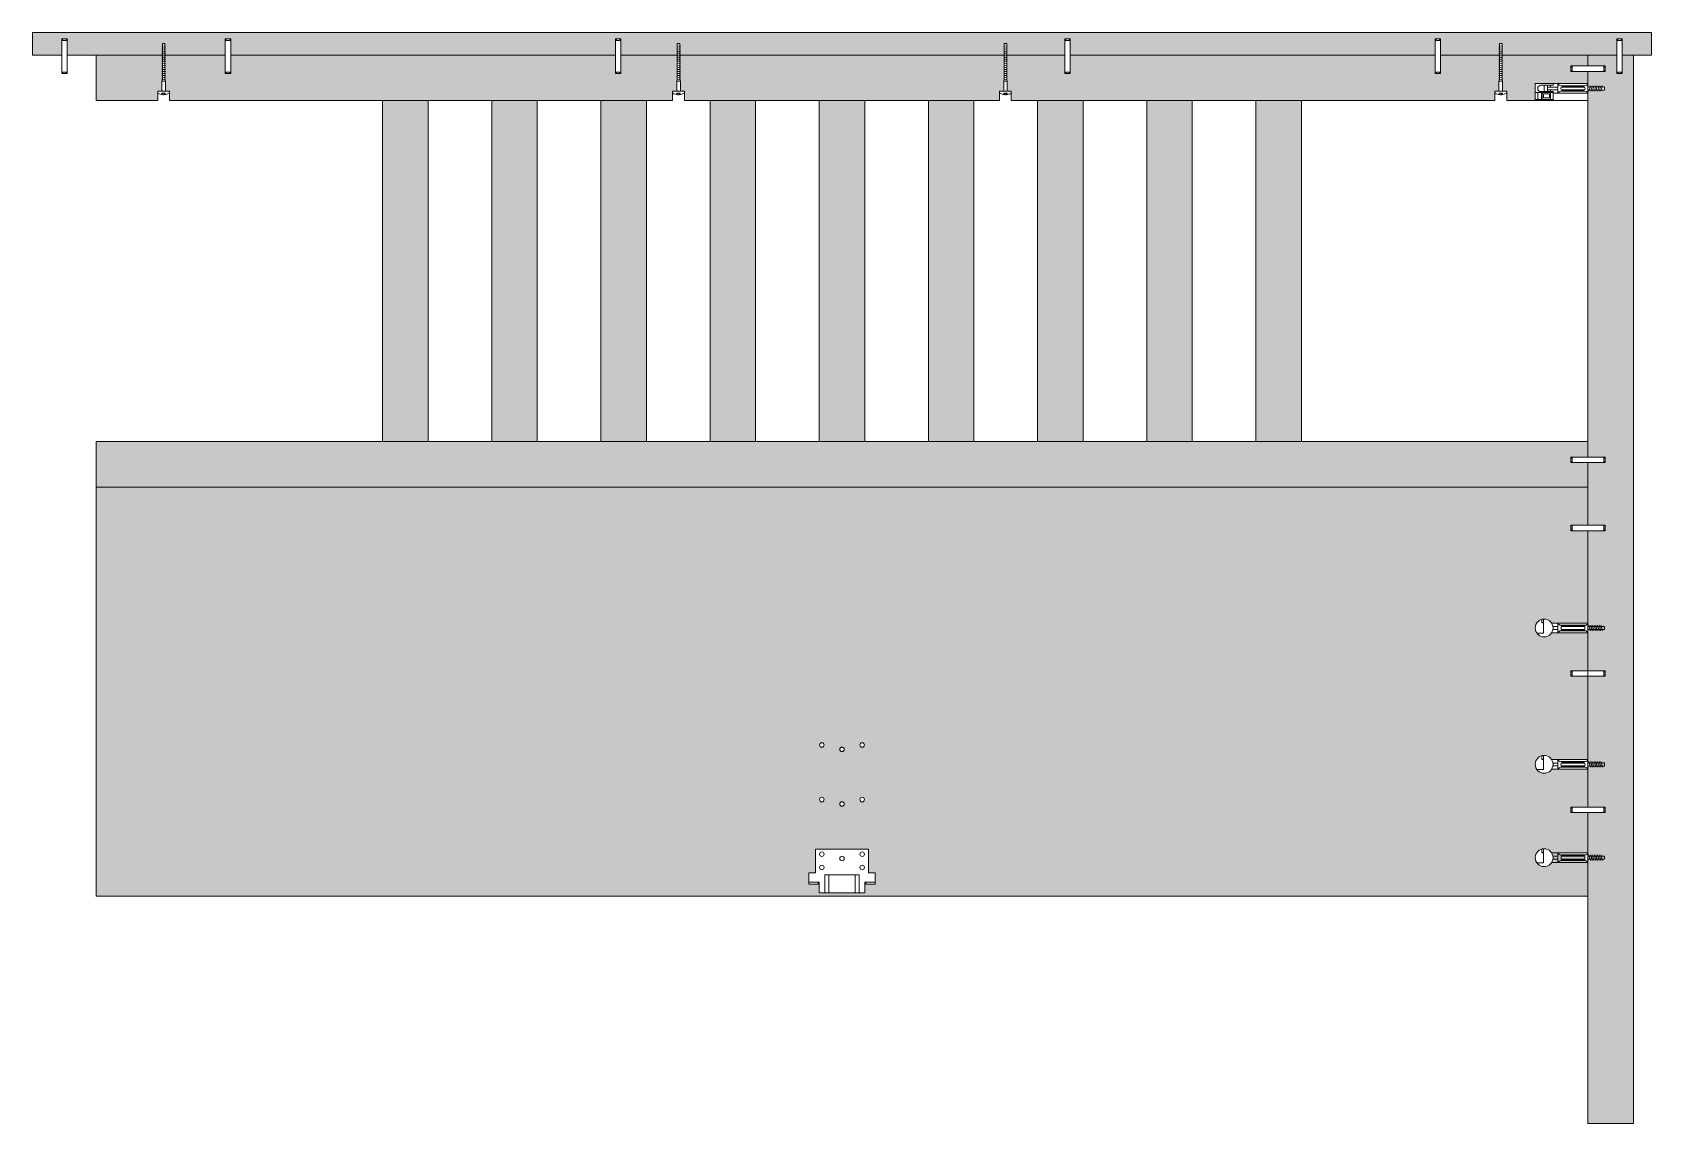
# Model space of a CAD drawing. Header units: metres. Extents: x -27.1 to 47.9, y -10.7 to 6.6.
# Drawn here: x -27.078 to -25.298, y -3.956 to -2.756 of the extents above; entities that cross this region are included whole.
import ezdxf

# ---------------------------------------------------------------- set-up
doc = ezdxf.new("R2010")
doc.units = ezdxf.units.M
doc.header["$MEASUREMENT"] = 0
doc.linetypes.add('DASHED', pattern=[0.00075, 0.0005, -0.00025])
doc.layers.add('A-DETL-MCUT1_Num_Penna__7', color=7, linetype='Continuous', lineweight=18)
doc.layers.add('A-SECT-MCUT_Num_Penna__7', color=7, linetype='Continuous', lineweight=18)
doc.layers.add('A-SECT-MCUT_Num_Penna__1', color=7, linetype='Continuous', lineweight=18, true_color=0xd1d2d4)

msp = doc.modelspace()

# ---------------------------------------------------------------- hatches: boundary and pattern name
at = {"layer": 'A-SECT-MCUT_Num_Penna__1', "linetype": 'Continuous', "lineweight": 18, "true_color": 0xd1d2d4}
for points in [[(-27.0776, -2.7559), (-27.0776, -2.7809), (-27.0453, -2.7809), (-27.0453, -2.7647), (-27.0453, -2.7632), (-27.0393, -2.7632), (-27.0393, -2.7647), (-27.0393, -2.7647), (-27.0393, -2.7809), (-26.9347, -2.7809), (-26.9347, -2.7682), (-26.932, -2.7682), (-26.932, -2.7809), (-26.8656, -2.7809), (-26.8656, -2.7647), (-26.8656, -2.7632), (-26.8596, -2.7632), (-26.8596, -2.7647), (-26.8596, -2.7647), (-26.8596, -2.7809), (-26.4366, -2.7809), (-26.4366, -2.7647), (-26.4366, -2.7632), (-26.4306, -2.7632), (-26.4306, -2.7647), (-26.4306, -2.7647), (-26.4306, -2.7809), (-26.3687, -2.7809), (-26.3687, -2.7682), (-26.366, -2.7682), (-26.366, -2.7809), (-26.0093, -2.7809), (-26.0093, -2.7682), (-26.0066, -2.7682), (-26.0066, -2.7809), (-25.9427, -2.7809), (-25.9427, -2.7647), (-25.9427, -2.7632), (-25.9367, -2.7632), (-25.9367, -2.7647), (-25.9367, -2.7647), (-25.9367, -2.7809), (-25.5356, -2.7809), (-25.5356, -2.7647), (-25.5356, -2.7632), (-25.5296, -2.7632), (-25.5296, -2.7647), (-25.5296, -2.7647), (-25.5296, -2.7809), (-25.4647, -2.7809), (-25.4647, -2.7682), (-25.462, -2.7682), (-25.462, -2.7809), (-25.3359, -2.7809), (-25.3359, -2.7647), (-25.3359, -2.7632), (-25.3299, -2.7632), (-25.3299, -2.7809), (-25.2976, -2.7809), (-25.2976, -2.7559)], [(-26.9347, -2.8077), (-26.9347, -2.7809), (-27.0076, -2.7809), (-27.0076, -2.8309), (-26.9398, -2.8309), (-26.9398, -2.8206), (-26.9354, -2.8206), (-26.9354, -2.8096)], [(-26.8656, -2.7809), (-26.932, -2.7809), (-26.932, -2.8077), (-26.9314, -2.8096), (-26.9314, -2.8206), (-26.9268, -2.8206), (-26.9268, -2.8309), (-26.3738, -2.8309), (-26.3738, -2.8206), (-26.3693, -2.8206), (-26.3693, -2.8096), (-26.3687, -2.8077), (-26.3687, -2.7809), (-26.4306, -2.7809), (-26.4306, -2.7997), (-26.4306, -2.8012), (-26.4366, -2.8012), (-26.4366, -2.7997), (-26.4366, -2.7997), (-26.4366, -2.7809), (-26.8596, -2.7809), (-26.8596, -2.7997), (-26.8596, -2.8012), (-26.8656, -2.8012), (-26.8656, -2.7997), (-26.8656, -2.7997)], [(-26.0093, -2.7809), (-26.366, -2.7809), (-26.366, -2.8077), (-26.3653, -2.8096), (-26.3653, -2.8206), (-26.3608, -2.8206), (-26.3608, -2.8309), (-26.0145, -2.8309), (-26.0145, -2.8206), (-26.0099, -2.8206), (-26.0099, -2.8075), (-26.0093, -2.8075)], [(-26.0066, -2.7809), (-26.0066, -2.8077), (-26.0059, -2.8096), (-26.0059, -2.8206), (-26.0015, -2.8206), (-26.0015, -2.8309), (-25.4698, -2.8309), (-25.4698, -2.8206), (-25.4654, -2.8206), (-25.4654, -2.8096), (-25.4647, -2.8077), (-25.4647, -2.7809), (-25.5296, -2.7809), (-25.5296, -2.8012), (-25.5356, -2.8012), (-25.5356, -2.7997), (-25.5356, -2.7997), (-25.5356, -2.7809), (-25.9367, -2.7809), (-25.9367, -2.8012), (-25.9427, -2.8012), (-25.9427, -2.7997), (-25.9427, -2.7997), (-25.9427, -2.7809)], [(-25.462, -2.7809), (-25.462, -2.8077), (-25.4614, -2.8096), (-25.4614, -2.8206), (-25.4568, -2.8206), (-25.4568, -2.8309), (-25.4256, -2.8309), (-25.4256, -2.8123), (-25.3676, -2.8123), (-25.3676, -2.7989), (-25.3866, -2.7989), (-25.3866, -2.7929), (-25.3676, -2.7929), (-25.3676, -2.7809)], [(-25.3661, -2.8194), (-25.3676, -2.8194), (-25.3676, -3.2229), (-25.3486, -3.2229), (-25.3486, -3.2289), (-25.3676, -3.2289), (-25.3676, -3.2979), (-25.3486, -3.2979), (-25.3486, -3.3039), (-25.3676, -3.3039), (-25.3676, -3.4579), (-25.3486, -3.4579), (-25.3486, -3.4639), (-25.3676, -3.4639), (-25.3676, -3.6079), (-25.3486, -3.6079), (-25.3486, -3.6139), (-25.3676, -3.6139), (-25.3676, -3.9559), (-25.3176, -3.9559), (-25.3176, -2.7809), (-25.3299, -2.7809), (-25.3299, -2.8012), (-25.3359, -2.8012), (-25.3359, -2.7997), (-25.3359, -2.7997), (-25.3359, -2.7809), (-25.3676, -2.7809), (-25.3676, -2.7929), (-25.3486, -2.7929), (-25.3486, -2.7989), (-25.3676, -2.7989), (-25.3676, -2.8158), (-25.3651, -2.8158), (-25.3647, -2.8146), (-25.361, -2.8146), (-25.3614, -2.8158), (-25.3595, -2.8158), (-25.3591, -2.8146), (-25.3554, -2.8146), (-25.3558, -2.8158), (-25.3539, -2.8158), (-25.3536, -2.8146), (-25.3496, -2.8146), (-25.3496, -2.8194), (-25.3531, -2.8194), (-25.3534, -2.8206), (-25.3609, -2.8206), (-25.3605, -2.8194), (-25.3624, -2.8194), (-25.3628, -2.8206), (-25.3665, -2.8206)], [(-26.6426, -2.8309), (-26.6926, -2.8309), (-26.6926, -3.2059), (-26.6426, -3.2059)], [(-26.5226, -2.8309), (-26.5726, -2.8309), (-26.5726, -3.2059), (-26.5226, -3.2059)], [(-26.4026, -2.8309), (-26.4526, -2.8309), (-26.4526, -3.2059), (-26.4026, -3.2059)], [(-26.2826, -2.8309), (-26.3326, -2.8309), (-26.3326, -3.2059), (-26.2826, -3.2059)], [(-26.1626, -2.8309), (-26.2126, -2.8309), (-26.2126, -3.2059), (-26.1626, -3.2059)], [(-26.0426, -2.8309), (-26.0926, -2.8309), (-26.0926, -3.2059), (-26.0426, -3.2059)], [(-25.9226, -2.8309), (-25.9726, -2.8309), (-25.9726, -3.2059), (-25.9226, -3.2059)], [(-25.8026, -2.8309), (-25.8526, -2.8309), (-25.8526, -3.2059), (-25.8026, -3.2059)], [(-25.6826, -2.8309), (-25.7326, -2.8309), (-25.7326, -3.2059), (-25.6826, -3.2059)], [(-25.3676, -3.2289), (-25.3866, -3.2289), (-25.3866, -3.2229), (-25.3676, -3.2229), (-25.3676, -3.2059), (-27.0076, -3.2059), (-27.0076, -3.2559), (-25.3676, -3.2559)]]:
    msp.add_hatch(color=254, dxfattribs=at).paths.add_polyline_path(points)
h = msp.add_hatch(color=254, dxfattribs=at)
h.paths.add_polyline_path([(-27.0076, -3.2559), (-27.0076, -3.7059), (-25.3676, -3.7059), (-25.3676, -3.6688, 0.437601), (-25.3719, -3.665, 0.932839), (-25.3721, -3.662), (-25.3961, -3.6613, -1.000001), (-25.3961, -3.6583), (-25.3676, -3.6583), (-25.3676, -3.6139), (-25.3866, -3.6139), (-25.3866, -3.6079), (-25.3676, -3.6079), (-25.3676, -3.5662), (-25.4075, -3.5662, -0.750297), (-25.4256, -3.5609, -0.751446), (-25.4075, -3.5557), (-25.3676, -3.5557), (-25.3676, -3.4639), (-25.3866, -3.4639), (-25.3866, -3.4579), (-25.3676, -3.4579), (-25.3676, -3.4162), (-25.4075, -3.4162, -0.750297), (-25.4256, -3.4109, -0.751446), (-25.4075, -3.4057), (-25.3676, -3.4057), (-25.3676, -3.3039), (-25.3866, -3.3039), (-25.3866, -3.2979), (-25.3676, -3.2979), (-25.3676, -3.2559)])
h.paths.add_polyline_path([(-26.2241, -3.6925), (-26.2241, -3.68), (-26.2168, -3.68), (-26.2168, -3.654), (-26.1585, -3.654), (-26.1585, -3.68), (-26.1512, -3.68), (-26.1512, -3.6925), (-26.1626, -3.6925), (-26.1626, -3.702), (-26.2126, -3.702), (-26.2126, -3.6925)], flags=0)
h.paths.add_polyline_path([(-26.2073, -3.5996, -1), (-26.2123, -3.5996, -1)], flags=0)
h.paths.add_polyline_path([(-26.2073, -3.5396, -1), (-26.2123, -3.5396, -1)], flags=0)
h.paths.add_polyline_path([(-26.1851, -3.6044, -1), (-26.1901, -3.6044, -1)], flags=0)
h.paths.add_polyline_path([(-26.1901, -3.5444, -1), (-26.1851, -3.5444, -1)], flags=0)
h.paths.add_polyline_path([(-26.168, -3.5996, -1), (-26.163, -3.5996, -1)], flags=0)
h.paths.add_polyline_path([(-26.168, -3.5396, -1), (-26.163, -3.5396, -1)], flags=0)
h.paths.add_polyline_path([(-25.406, -3.6635, -1), (-25.4256, -3.6635, -0.751446), (-25.4075, -3.6583, -0.141914)], flags=0)
h.paths.add_polyline_path([(-25.3708, -3.6665), (-25.3974, -3.6665, -0.267949), (-25.3961, -3.6658), (-25.3961, -3.665), (-25.3721, -3.6658, -0.267949)], flags=0)

# ---------------------------------------------------------------- linework, layer by layer
at = {"layer": 'A-DETL-MCUT1_Num_Penna__7', "color": 7, "linetype": 'Continuous', "lineweight": 18}
for p, q in [((-27.0453, -2.7647), (-27.0438, -2.7632)), ((-27.0393, -2.7647), (-27.0453, -2.7647)), ((-27.0453, -2.7997), (-27.0453, -2.7647)), ((-27.0408, -2.7632), (-27.0438, -2.7632)), ((-27.0393, -2.7647), (-27.0408, -2.7632)), ((-27.0393, -2.7997), (-27.0393, -2.7647)), ((-26.9354, -2.7711), (-26.9314, -2.7709)), ((-26.9354, -2.7732), (-26.9314, -2.773)), ((-26.9354, -2.7732), (-26.9314, -2.773)), ((-26.9354, -2.7754), (-26.9314, -2.7752)), ((-26.9347, -2.7732), (-26.9347, -2.7682)), ((-26.932, -2.7682), (-26.9347, -2.7682)), ((-26.9347, -2.784), (-26.9347, -2.7732)), ((-26.932, -2.7731), (-26.932, -2.7682)), ((-26.932, -2.784), (-26.932, -2.7731)), ((-26.8656, -2.7647), (-26.8641, -2.7632)), ((-26.8596, -2.7647), (-26.8656, -2.7647)), ((-26.8656, -2.7997), (-26.8656, -2.7647)), ((-26.8611, -2.7632), (-26.8641, -2.7632)), ((-26.8596, -2.7647), (-26.8611, -2.7632)), ((-26.8596, -2.7997), (-26.8596, -2.7647)), ((-26.4366, -2.7647), (-26.4351, -2.7632)), ((-26.4306, -2.7647), (-26.4366, -2.7647)), ((-26.4366, -2.7997), (-26.4366, -2.7647)), ((-26.4321, -2.7632), (-26.4351, -2.7632)), ((-26.4306, -2.7647), (-26.4321, -2.7632)), ((-26.4306, -2.7997), (-26.4306, -2.7647)), ((-26.3693, -2.7711), (-26.3653, -2.7709)), ((-26.3693, -2.7732), (-26.3653, -2.773)), ((-26.3693, -2.7732), (-26.3653, -2.773)), ((-26.3693, -2.7754), (-26.3653, -2.7752)), ((-26.3687, -2.7732), (-26.3687, -2.7682)), ((-26.366, -2.7682), (-26.3687, -2.7682)), ((-26.3687, -2.784), (-26.3687, -2.7732)), ((-26.366, -2.7731), (-26.366, -2.7682)), ((-26.366, -2.784), (-26.366, -2.7731)), ((-26.0059, -2.7711), (-26.0099, -2.7709)), ((-26.0059, -2.7732), (-26.0099, -2.773)), ((-26.0059, -2.7732), (-26.0099, -2.773)), ((-26.0059, -2.7754), (-26.0099, -2.7752)), ((-26.0093, -2.7731), (-26.0093, -2.7682)), ((-26.0093, -2.7682), (-26.0066, -2.7682)), ((-26.0093, -2.784), (-26.0093, -2.7731)), ((-26.0066, -2.7732), (-26.0066, -2.7682)), ((-26.0066, -2.784), (-26.0066, -2.7732)), ((-25.9427, -2.7647), (-25.9412, -2.7632)), ((-25.9367, -2.7647), (-25.9427, -2.7647)), ((-25.9427, -2.7997), (-25.9427, -2.7647)), ((-25.9382, -2.7632), (-25.9412, -2.7632)), ((-25.9367, -2.7647), (-25.9382, -2.7632)), ((-25.9367, -2.7997), (-25.9367, -2.7647)), ((-25.5356, -2.7647), (-25.5341, -2.7632)), ((-25.5296, -2.7647), (-25.5356, -2.7647)), ((-25.5356, -2.7997), (-25.5356, -2.7647)), ((-25.5311, -2.7632), (-25.5341, -2.7632)), ((-25.5296, -2.7647), (-25.5311, -2.7632)), ((-25.5296, -2.7997), (-25.5296, -2.7647)), ((-25.4654, -2.7711), (-25.4614, -2.7709)), ((-25.4654, -2.7732), (-25.4614, -2.773)), ((-25.4654, -2.7732), (-25.4614, -2.773)), ((-25.4654, -2.7754), (-25.4614, -2.7752)), ((-25.4647, -2.7732), (-25.4647, -2.7682)), ((-25.462, -2.7682), (-25.4647, -2.7682)), ((-25.4647, -2.784), (-25.4647, -2.7732)), ((-25.462, -2.7731), (-25.462, -2.7682)), ((-25.462, -2.784), (-25.462, -2.7731)), ((-25.3359, -2.7647), (-25.3344, -2.7632)), ((-25.3299, -2.7647), (-25.3359, -2.7647)), ((-25.3359, -2.7997), (-25.3359, -2.7647)), ((-25.3314, -2.7632), (-25.3344, -2.7632)), ((-25.3299, -2.7647), (-25.3314, -2.7632)), ((-25.3299, -2.7997), (-25.3299, -2.7647)), ((-26.9354, -2.7775), (-26.9314, -2.7773)), ((-26.9354, -2.7797), (-26.9314, -2.7795)), ((-26.9354, -2.7818), (-26.9314, -2.7816)), ((-26.9354, -2.784), (-26.9314, -2.7838)), ((-26.9354, -2.7862), (-26.9314, -2.786)), ((-26.9354, -2.7883), (-26.9314, -2.7881)), ((-26.9354, -2.7905), (-26.9314, -2.7903)), ((-26.9354, -2.7926), (-26.9314, -2.7924)), ((-26.9354, -2.7948), (-26.9314, -2.7946)), ((-26.9347, -2.8077), (-26.9347, -2.7811)), ((-26.932, -2.8077), (-26.932, -2.7811)), ((-26.3693, -2.7775), (-26.3653, -2.7773)), ((-26.3693, -2.7797), (-26.3653, -2.7795)), ((-26.3693, -2.7818), (-26.3653, -2.7816)), ((-26.3693, -2.784), (-26.3653, -2.7838)), ((-26.3693, -2.7862), (-26.3653, -2.786)), ((-26.3693, -2.7883), (-26.3653, -2.7881)), ((-26.3693, -2.7905), (-26.3653, -2.7903)), ((-26.3693, -2.7926), (-26.3653, -2.7924)), ((-26.3693, -2.7948), (-26.3653, -2.7946)), ((-26.3687, -2.8077), (-26.3687, -2.7811)), ((-26.366, -2.8077), (-26.366, -2.7811)), ((-26.0059, -2.7775), (-26.0099, -2.7773)), ((-26.0059, -2.7797), (-26.0099, -2.7795)), ((-26.0059, -2.7818), (-26.0099, -2.7816)), ((-26.0059, -2.784), (-26.0099, -2.7838)), ((-26.0059, -2.7862), (-26.0099, -2.786)), ((-26.0059, -2.7883), (-26.0099, -2.7881)), ((-26.0059, -2.7905), (-26.0099, -2.7903)), ((-26.0059, -2.7926), (-26.0099, -2.7924)), ((-26.0059, -2.7948), (-26.0099, -2.7946)), ((-26.0093, -2.8077), (-26.0093, -2.7811)), ((-26.0066, -2.8077), (-26.0066, -2.7811)), ((-25.4654, -2.7775), (-25.4614, -2.7773)), ((-25.4654, -2.7797), (-25.4614, -2.7795)), ((-25.4654, -2.7818), (-25.4614, -2.7816)), ((-25.4654, -2.784), (-25.4614, -2.7838)), ((-25.4654, -2.7862), (-25.4614, -2.786)), ((-25.4654, -2.7883), (-25.4614, -2.7881)), ((-25.4654, -2.7905), (-25.4614, -2.7903)), ((-25.4654, -2.7926), (-25.4614, -2.7924)), ((-25.4654, -2.7948), (-25.4614, -2.7946)), ((-25.4647, -2.8077), (-25.4647, -2.7811)), ((-25.462, -2.8077), (-25.462, -2.7811)), ((-25.3851, -2.7929), (-25.3866, -2.7944)), ((-25.3866, -2.7944), (-25.3866, -2.7974)), ((-25.3851, -2.7929), (-25.3851, -2.7989)), ((-25.3501, -2.7929), (-25.3851, -2.7929)), ((-25.3501, -2.7929), (-25.3486, -2.7944)), ((-25.3501, -2.7929), (-25.3501, -2.7989)), ((-25.3486, -2.7974), (-25.3486, -2.7944)), ((-27.0453, -2.7997), (-27.0438, -2.8012)), ((-27.0393, -2.7997), (-27.0453, -2.7997)), ((-27.0438, -2.8012), (-27.0408, -2.8012)), ((-27.0393, -2.7997), (-27.0408, -2.8012)), ((-26.9354, -2.7969), (-26.9314, -2.7967)), ((-26.9354, -2.7969), (-26.9314, -2.7967)), ((-26.9354, -2.7991), (-26.9314, -2.7989)), ((-26.9354, -2.8012), (-26.9314, -2.801)), ((-26.9354, -2.8034), (-26.9314, -2.8032)), ((-26.9354, -2.8055), (-26.9314, -2.8053)), ((-26.9354, -2.8077), (-26.9314, -2.8075)), ((-26.9347, -2.8077), (-26.9354, -2.8096)), ((-26.9354, -2.8206), (-26.9354, -2.8096)), ((-26.9354, -2.8096), (-26.9314, -2.8096)), ((-26.9314, -2.8096), (-26.932, -2.8077)), ((-26.9314, -2.8206), (-26.9314, -2.8096)), ((-26.8656, -2.7997), (-26.8641, -2.8012)), ((-26.8596, -2.7997), (-26.8656, -2.7997)), ((-26.8641, -2.8012), (-26.8611, -2.8012)), ((-26.8596, -2.7997), (-26.8611, -2.8012)), ((-26.4366, -2.7997), (-26.4351, -2.8012)), ((-26.4306, -2.7997), (-26.4366, -2.7997)), ((-26.4351, -2.8012), (-26.4321, -2.8012)), ((-26.4306, -2.7997), (-26.4321, -2.8012)), ((-26.3693, -2.7969), (-26.3653, -2.7967)), ((-26.3693, -2.7969), (-26.3653, -2.7967)), ((-26.3693, -2.7991), (-26.3653, -2.7989)), ((-26.3693, -2.8012), (-26.3653, -2.801)), ((-26.3693, -2.8034), (-26.3653, -2.8032)), ((-26.3693, -2.8055), (-26.3653, -2.8053)), ((-26.3693, -2.8077), (-26.3653, -2.8075)), ((-26.3687, -2.8077), (-26.3693, -2.8096)), ((-26.3693, -2.8206), (-26.3693, -2.8096)), ((-26.3693, -2.8096), (-26.3653, -2.8096)), ((-26.3653, -2.8096), (-26.366, -2.8077)), ((-26.3653, -2.8206), (-26.3653, -2.8096)), ((-26.0059, -2.7969), (-26.0099, -2.7967)), ((-26.0059, -2.7969), (-26.0099, -2.7967)), ((-26.0059, -2.7991), (-26.0099, -2.7989)), ((-26.0059, -2.8012), (-26.0099, -2.801)), ((-26.0059, -2.8034), (-26.0099, -2.8032)), ((-26.0059, -2.8055), (-26.0099, -2.8053)), ((-26.0059, -2.8077), (-26.0099, -2.8075)), ((-26.0099, -2.8096), (-26.0093, -2.8077)), ((-26.0099, -2.8206), (-26.0099, -2.8096)), ((-26.0059, -2.8096), (-26.0099, -2.8096)), ((-26.0066, -2.8077), (-26.0059, -2.8096)), ((-26.0059, -2.8206), (-26.0059, -2.8096)), ((-25.9427, -2.7997), (-25.9412, -2.8012)), ((-25.9367, -2.7997), (-25.9427, -2.7997)), ((-25.9412, -2.8012), (-25.9382, -2.8012)), ((-25.9367, -2.7997), (-25.9382, -2.8012)), ((-25.5356, -2.7997), (-25.5341, -2.8012)), ((-25.5296, -2.7997), (-25.5356, -2.7997)), ((-25.5341, -2.8012), (-25.5311, -2.8012)), ((-25.5296, -2.7997), (-25.5311, -2.8012)), ((-25.4654, -2.7969), (-25.4614, -2.7967)), ((-25.4654, -2.7969), (-25.4614, -2.7967)), ((-25.4654, -2.7991), (-25.4614, -2.7989)), ((-25.4654, -2.8012), (-25.4614, -2.801)), ((-25.4654, -2.8034), (-25.4614, -2.8032)), ((-25.4654, -2.8055), (-25.4614, -2.8053)), ((-25.4654, -2.8077), (-25.4614, -2.8075)), ((-25.4647, -2.8077), (-25.4654, -2.8096)), ((-25.4654, -2.8206), (-25.4654, -2.8096)), ((-25.4654, -2.8096), (-25.4614, -2.8096)), ((-25.4614, -2.8096), (-25.462, -2.8077)), ((-25.4614, -2.8206), (-25.4614, -2.8096)), ((-25.406, -2.8123), (-25.4256, -2.8123)), ((-25.4256, -2.8222), (-25.4256, -2.8123)), ((-25.406, -2.8141), (-25.406, -2.8123)), ((-25.4006, -2.8229), (-25.4006, -2.8124)), ((-25.3851, -2.7989), (-25.3866, -2.7974)), ((-25.3501, -2.7989), (-25.3851, -2.7989)), ((-25.3676, -2.8229), (-25.3676, -2.8124)), ((-25.3501, -2.7989), (-25.3486, -2.7974)), ((-25.3359, -2.7997), (-25.3344, -2.8012)), ((-25.3299, -2.7997), (-25.3359, -2.7997)), ((-25.3344, -2.8012), (-25.3314, -2.8012)), ((-25.3299, -2.7997), (-25.3314, -2.8012)), ((-26.9398, -2.8206), (-26.9398, -2.8226)), ((-26.9268, -2.8206), (-26.9398, -2.8206)), ((-26.9328, -2.8245), (-26.934, -2.8245)), ((-26.9268, -2.8206), (-26.9268, -2.8226)), ((-26.3738, -2.8206), (-26.3738, -2.8226)), ((-26.3608, -2.8206), (-26.3738, -2.8206)), ((-26.3667, -2.8245), (-26.3679, -2.8245)), ((-26.3608, -2.8206), (-26.3608, -2.8226)), ((-26.0145, -2.8206), (-26.0145, -2.8226)), ((-26.0145, -2.8206), (-26.0015, -2.8206)), ((-26.0085, -2.8245), (-26.0073, -2.8245)), ((-26.0015, -2.8206), (-26.0015, -2.8226)), ((-25.4698, -2.8206), (-25.4698, -2.8226)), ((-25.4568, -2.8206), (-25.4698, -2.8206)), ((-25.4628, -2.8245), (-25.464, -2.8245)), ((-25.4568, -2.8206), (-25.4568, -2.8226)), ((-25.4185, -2.8222), (-25.4256, -2.8222)), ((-25.4256, -2.8309), (-25.4256, -2.8296)), ((-25.4185, -2.8296), (-25.4256, -2.8296)), ((-25.4227, -2.8296), (-25.4227, -2.8222)), ((-25.406, -2.8141), (-25.4193, -2.8141)), ((-25.406, -2.8211), (-25.4193, -2.8211)), ((-25.4185, -2.8222), (-25.4185, -2.8296)), ((-25.406, -2.8222), (-25.4178, -2.8222)), ((-25.4178, -2.8222), (-25.4178, -2.8296)), ((-25.406, -2.8296), (-25.4178, -2.8296)), ((-25.41, -2.8237), (-25.4165, -2.8237)), ((-25.4165, -2.8281), (-25.4165, -2.8237)), ((-25.41, -2.8281), (-25.4165, -2.8281)), ((-25.4156, -2.8141), (-25.4156, -2.8211)), ((-25.4156, -2.8141), (-25.4119, -2.8141)), ((-25.4156, -2.8211), (-25.4119, -2.8211)), ((-25.4119, -2.8211), (-25.4119, -2.8141)), ((-25.4119, -2.8161), (-25.4006, -2.8161)), ((-25.4119, -2.8191), (-25.4006, -2.8191)), ((-25.41, -2.8281), (-25.41, -2.8237)), ((-25.4089, -2.8161), (-25.4089, -2.8141)), ((-25.4089, -2.8211), (-25.4089, -2.8191)), ((-25.4089, -2.8296), (-25.4089, -2.8222)), ((-25.406, -2.8309), (-25.406, -2.8211)), ((-25.3706, -2.8146), (-25.3976, -2.8146)), ((-25.3976, -2.8146), (-25.3976, -2.8146)), ((-25.3976, -2.8176), (-25.3976, -2.8176)), ((-25.3976, -2.8206), (-25.3706, -2.8206)), ((-25.3961, -2.8154), (-25.3721, -2.8154)), ((-25.3961, -2.8161), (-25.3721, -2.8161)), ((-25.3721, -2.8191), (-25.3961, -2.8191)), ((-25.3961, -2.8199), (-25.3721, -2.8199)), ((-25.3706, -2.8146), (-25.3706, -2.8146)), ((-25.3706, -2.8176), (-25.3706, -2.8176)), ((-25.3647, -2.8146), (-25.3665, -2.8206)), ((-25.3629, -2.8146), (-25.3646, -2.8206)), ((-25.361, -2.8146), (-25.3628, -2.8206)), ((-25.3591, -2.8146), (-25.3609, -2.8206)), ((-25.3573, -2.8146), (-25.359, -2.8206)), ((-25.3554, -2.8146), (-25.3572, -2.8206)), ((-25.3536, -2.8146), (-25.3553, -2.8206)), ((-25.3517, -2.8146), (-25.3534, -2.8206)), ((-25.3496, -2.8194), (-25.3496, -2.8158)), ((-25.406, -2.8309), (-25.4256, -2.8309)), ((-25.3851, -3.2229), (-25.3866, -3.2244)), ((-25.3866, -3.2244), (-25.3866, -3.2274)), ((-25.3851, -3.2289), (-25.3866, -3.2274)), ((-25.3851, -3.2229), (-25.3851, -3.2289)), ((-25.3501, -3.2229), (-25.3851, -3.2229)), ((-25.3501, -3.2289), (-25.3851, -3.2289)), ((-25.3501, -3.2229), (-25.3486, -3.2244)), ((-25.3501, -3.2229), (-25.3501, -3.2289)), ((-25.3501, -3.2289), (-25.3486, -3.2274)), ((-25.3486, -3.2274), (-25.3486, -3.2244)), ((-25.3851, -3.2979), (-25.3866, -3.2994)), ((-25.3866, -3.2994), (-25.3866, -3.3024)), ((-25.3851, -3.3039), (-25.3866, -3.3024)), ((-25.3851, -3.2979), (-25.3851, -3.3039)), ((-25.3501, -3.2979), (-25.3851, -3.2979)), ((-25.3501, -3.3039), (-25.3851, -3.3039)), ((-25.3501, -3.2979), (-25.3486, -3.2994)), ((-25.3501, -3.2979), (-25.3501, -3.3039)), ((-25.3501, -3.3039), (-25.3486, -3.3024)), ((-25.3486, -3.3024), (-25.3486, -3.2994)), ((-25.4239, -3.4165), (-25.4163, -3.4165)), ((-25.4183, -3.4054), (-25.4183, -3.4014)), ((-25.4163, -3.4054), (-25.4183, -3.4054)), ((-25.4163, -3.4165), (-25.4163, -3.4011)), ((-25.4061, -3.4094), (-25.4006, -3.4094)), ((-25.4061, -3.4124), (-25.4006, -3.4124)), ((-25.4006, -3.4057), (-25.4006, -3.4162)), ((-25.3976, -3.4079), (-25.3706, -3.4079)), ((-25.3976, -3.4109), (-25.3976, -3.4109)), ((-25.3706, -3.4139), (-25.3976, -3.4139)), ((-25.3976, -3.4139), (-25.3976, -3.4139)), ((-25.3961, -3.4087), (-25.3721, -3.4087)), ((-25.3721, -3.4094), (-25.3961, -3.4094)), ((-25.3961, -3.4124), (-25.3721, -3.4124)), ((-25.3961, -3.4132), (-25.3721, -3.4132)), ((-25.3706, -3.4109), (-25.3706, -3.4109)), ((-25.3706, -3.4139), (-25.3706, -3.4139)), ((-25.3676, -3.4057), (-25.3676, -3.4162)), ((-25.3647, -3.4139), (-25.3665, -3.4079)), ((-25.3629, -3.4139), (-25.3646, -3.4079)), ((-25.361, -3.4139), (-25.3628, -3.4079)), ((-25.3591, -3.4139), (-25.3609, -3.4079)), ((-25.3573, -3.4139), (-25.359, -3.4079)), ((-25.3554, -3.4139), (-25.3572, -3.4079)), ((-25.3536, -3.4139), (-25.3553, -3.4079)), ((-25.3517, -3.4139), (-25.3534, -3.4079)), ((-25.3496, -3.4092), (-25.3496, -3.4127)), ((-25.3851, -3.4579), (-25.3866, -3.4594)), ((-25.3866, -3.4594), (-25.3866, -3.4624)), ((-25.3851, -3.4639), (-25.3866, -3.4624)), ((-25.3851, -3.4579), (-25.3851, -3.4639)), ((-25.3501, -3.4579), (-25.3851, -3.4579)), ((-25.3501, -3.4639), (-25.3851, -3.4639)), ((-25.3501, -3.4579), (-25.3486, -3.4594)), ((-25.3501, -3.4579), (-25.3501, -3.4639)), ((-25.3501, -3.4639), (-25.3486, -3.4624)), ((-25.3486, -3.4624), (-25.3486, -3.4594)), ((-25.4183, -3.5554), (-25.4183, -3.5514)), ((-25.4163, -3.5554), (-25.4183, -3.5554)), ((-25.4163, -3.5665), (-25.4163, -3.5511)), ((-25.4061, -3.5594), (-25.4006, -3.5594)), ((-25.4006, -3.5557), (-25.4006, -3.5662)), ((-25.3976, -3.5579), (-25.3706, -3.5579)), ((-25.3961, -3.5587), (-25.3721, -3.5587)), ((-25.3721, -3.5594), (-25.3961, -3.5594)), ((-25.3676, -3.5557), (-25.3676, -3.5662)), ((-25.3647, -3.5639), (-25.3665, -3.5579)), ((-25.3629, -3.5639), (-25.3646, -3.5579)), ((-25.361, -3.5639), (-25.3628, -3.5579)), ((-25.3591, -3.5639), (-25.3609, -3.5579)), ((-25.3573, -3.5639), (-25.359, -3.5579)), ((-25.3554, -3.5639), (-25.3572, -3.5579)), ((-25.3536, -3.5639), (-25.3553, -3.5579)), ((-25.3517, -3.5639), (-25.3534, -3.5579)), ((-25.3496, -3.5592), (-25.3496, -3.5627)), ((-25.4239, -3.5665), (-25.4163, -3.5665)), ((-25.4061, -3.5624), (-25.4006, -3.5624)), ((-25.3976, -3.5609), (-25.3976, -3.5609)), ((-25.3706, -3.5639), (-25.3976, -3.5639)), ((-25.3976, -3.5639), (-25.3976, -3.5639)), ((-25.3961, -3.5624), (-25.3721, -3.5624)), ((-25.3961, -3.5632), (-25.3721, -3.5632)), ((-25.3706, -3.5609), (-25.3706, -3.5609)), ((-25.3706, -3.5639), (-25.3706, -3.5639)), ((-25.3851, -3.6079), (-25.3866, -3.6094)), ((-25.3866, -3.6094), (-25.3866, -3.6124)), ((-25.3851, -3.6139), (-25.3866, -3.6124)), ((-25.3851, -3.6079), (-25.3851, -3.6139)), ((-25.3501, -3.6079), (-25.3851, -3.6079)), ((-25.3501, -3.6079), (-25.3486, -3.6094)), ((-25.3501, -3.6079), (-25.3501, -3.6139)), ((-25.3501, -3.6139), (-25.3486, -3.6124)), ((-25.3486, -3.6124), (-25.3486, -3.6094)), ((-25.3501, -3.6139), (-25.3851, -3.6139)), ((-26.2168, -3.654), (-26.2168, -3.68)), ((-26.1585, -3.654), (-26.1585, -3.68)), ((-25.4183, -3.658), (-25.4183, -3.654)), ((-25.4163, -3.658), (-25.4183, -3.658)), ((-25.4163, -3.6691), (-25.4163, -3.6537)), ((-25.4061, -3.662), (-25.4006, -3.662)), ((-25.4061, -3.665), (-25.4006, -3.665)), ((-25.4006, -3.6583), (-25.4006, -3.6688)), ((-25.3976, -3.6605), (-25.3706, -3.6605)), ((-25.3976, -3.6635), (-25.3976, -3.6635)), ((-25.3706, -3.6665), (-25.3976, -3.6665)), ((-25.3976, -3.6665), (-25.3976, -3.6665)), ((-25.3961, -3.6613), (-25.3721, -3.6613)), ((-25.3721, -3.662), (-25.3961, -3.662)), ((-25.3961, -3.665), (-25.3721, -3.665)), ((-25.3961, -3.6658), (-25.3721, -3.6658)), ((-25.3706, -3.6635), (-25.3706, -3.6635)), ((-25.3706, -3.6665), (-25.3706, -3.6665)), ((-25.3676, -3.6583), (-25.3676, -3.6688)), ((-25.3647, -3.6665), (-25.3665, -3.6605)), ((-25.3629, -3.6665), (-25.3646, -3.6605)), ((-25.361, -3.6665), (-25.3628, -3.6605)), ((-25.3591, -3.6665), (-25.3609, -3.6605)), ((-25.3573, -3.6665), (-25.359, -3.6605)), ((-25.3554, -3.6665), (-25.3572, -3.6605)), ((-25.3536, -3.6665), (-25.3553, -3.6605)), ((-25.3517, -3.6665), (-25.3534, -3.6605)), ((-25.3496, -3.6618), (-25.3496, -3.6653)), ((-26.2168, -3.68), (-26.2241, -3.68)), ((-26.2064, -3.702), (-26.2064, -3.6822)), ((-26.2064, -3.6822), (-26.1689, -3.6822)), ((-26.2022, -3.6822), (-26.2022, -3.702)), ((-26.173, -3.6822), (-26.173, -3.702)), ((-26.1689, -3.702), (-26.1689, -3.6822)), ((-26.1585, -3.68), (-26.1512, -3.68)), ((-25.4239, -3.6691), (-25.4163, -3.6691)), ((-26.2126, -3.6904), (-26.2241, -3.6904)), ((-26.2137, -3.6925), (-26.2241, -3.6925)), ((-26.2137, -3.6904), (-26.2137, -3.6925)), ((-26.2126, -3.6904), (-26.2126, -3.702)), ((-26.1626, -3.6904), (-26.1626, -3.702)), ((-26.1626, -3.6904), (-26.1512, -3.6904)), ((-26.1616, -3.6904), (-26.1616, -3.6925)), ((-26.1616, -3.6925), (-26.1512, -3.6925))]:
    msp.add_line(p, q, dxfattribs=at)
at = {"layer": 'A-DETL-MCUT1_Num_Penna__7', "color": 7, "linetype": 'DASHED', "lineweight": 18}
for p, q in [((-26.9316, -2.8227), (-26.9352, -2.8227)), ((-26.9352, -2.8244), (-26.9352, -2.8227)), ((-26.9343, -2.8245), (-26.9343, -2.8227)), ((-26.9325, -2.8245), (-26.9325, -2.8227)), ((-26.9316, -2.8244), (-26.9316, -2.8227)), ((-26.3655, -2.8227), (-26.3692, -2.8227)), ((-26.3692, -2.8244), (-26.3692, -2.8227)), ((-26.3682, -2.8245), (-26.3682, -2.8227)), ((-26.3664, -2.8245), (-26.3664, -2.8227)), ((-26.3655, -2.8244), (-26.3655, -2.8227)), ((-26.0097, -2.8227), (-26.0061, -2.8227)), ((-26.0097, -2.8244), (-26.0097, -2.8227)), ((-26.0088, -2.8245), (-26.0088, -2.8227)), ((-26.007, -2.8245), (-26.007, -2.8227)), ((-26.0061, -2.8244), (-26.0061, -2.8227)), ((-25.4616, -2.8227), (-25.4652, -2.8227)), ((-25.4652, -2.8244), (-25.4652, -2.8227)), ((-25.4643, -2.8245), (-25.4643, -2.8227)), ((-25.4625, -2.8245), (-25.4625, -2.8227)), ((-25.4616, -2.8244), (-25.4616, -2.8227))]:
    msp.add_line(p, q, dxfattribs=at)
at = {"layer": 'A-DETL-MCUT1_Num_Penna__7', "color": 7, "linetype": 'Continuous', "lineweight": 18, "flags": 128}
for points in [[(-25.3496, -2.8158), (-25.3676, -2.8158)], [(-25.3676, -2.8194), (-25.3496, -2.8194)], [(-25.3676, -3.4092), (-25.3496, -3.4092)], [(-25.3496, -3.4127), (-25.3676, -3.4127)], [(-25.3676, -3.5592), (-25.3496, -3.5592)], [(-25.3496, -3.5627), (-25.3676, -3.5627)], [(-26.1585, -3.654), (-26.2168, -3.654)], [(-25.3676, -3.6618), (-25.3496, -3.6618)], [(-25.3496, -3.6653), (-25.3676, -3.6653)], [(-26.2241, -3.68), (-26.2241, -3.6925)], [(-26.1512, -3.6925), (-26.1512, -3.68)], [(-26.2126, -3.702), (-26.1626, -3.702)]]:
    msp.add_lwpolyline(points, dxfattribs=at)
at = {"layer": 'A-DETL-MCUT1_Num_Penna__7', "color": 7, "linetype": 'Continuous', "lineweight": 18}
for centre, radius in [((-25.4158, -3.4109), 0.0098), ((-26.2098, -3.5396), 0.0025), ((-26.1876, -3.5444), 0.0025), ((-26.1655, -3.5396), 0.0025), ((-25.4158, -3.5609), 0.0098), ((-26.2098, -3.5996), 0.0025), ((-26.1876, -3.6044), 0.0025), ((-26.1655, -3.5996), 0.0025), ((-26.2098, -3.6596), 0.0025), ((-26.2098, -3.6596), 0.0025), ((-26.1876, -3.6644), 0.0025), ((-26.1876, -3.6644), 0.0025), ((-26.1655, -3.6596), 0.0025), ((-26.1655, -3.6596), 0.0025), ((-25.4158, -3.6635), 0.0098), ((-26.2098, -3.6743), 0.0025), ((-26.1655, -3.6743), 0.0025)]:
    msp.add_circle(centre, radius, dxfattribs=at)
for centre, radius, start, end in [((-25.3971, -2.8108), 0.00389, 204.283, 261.9772), ((-25.3712, -2.8108), 0.00389, 278.0228, 335.717), ((-26.9335, -2.8136), 0.011, 235.237, 267.7461), ((-26.9334, -2.8126), 0.0119, 272.9028, 303.3985), ((-26.3675, -2.8136), 0.011, 235.237, 267.7461), ((-26.3673, -2.8126), 0.0119, 272.9028, 303.3985), ((-26.0079, -2.8126), 0.0119, 236.6015, 267.0972), ((-26.0078, -2.8136), 0.011, 272.2539, 304.763), ((-25.4635, -2.8136), 0.011, 235.237, 267.7461), ((-25.4634, -2.8126), 0.0119, 272.9028, 303.3985), ((-25.4193, -2.8176), 0.0035, 90, 270), ((-25.3971, -2.8245), 0.00389, 98.0228, 155.717), ((-25.3961, -2.8176), 0.0015, 90, 180), ((-25.3961, -2.8176), 0.0015, 180, 270), ((-25.3961, -2.8139), 0.0015, 210, 270), ((-25.3961, -2.8214), 0.0015, 90, 150), ((-25.3721, -2.8139), 0.0015, 270, 330), ((-25.3721, -2.8176), 0.0015, 0, 90), ((-25.3721, -2.8176), 0.0015, 270, 0), ((-25.3721, -2.8214), 0.0015, 30, 90), ((-25.3712, -2.8245), 0.00389, 24.283, 81.9772), ((-25.3971, -3.4041), 0.00389, 204.283, 261.9772), ((-25.3971, -3.4178), 0.00389, 98.0228, 155.717), ((-25.3961, -3.4109), 0.0015, 90, 180), ((-25.3961, -3.4109), 0.0015, 180, 270), ((-25.3961, -3.4072), 0.0015, 210, 270), ((-25.3961, -3.4147), 0.0015, 90, 150), ((-25.3721, -3.4072), 0.0015, 270, 330), ((-25.3721, -3.4109), 0.0015, 0, 90), ((-25.3721, -3.4109), 0.0015, 270, 0), ((-25.3721, -3.4147), 0.0015, 30, 90), ((-25.3712, -3.4041), 0.00389, 278.0228, 335.717), ((-25.3712, -3.4178), 0.00389, 24.283, 81.9772), ((-25.3971, -3.5541), 0.00389, 204.283, 261.9772), ((-25.3961, -3.5609), 0.0015, 90, 180), ((-25.3961, -3.5572), 0.0015, 210, 270), ((-25.3721, -3.5572), 0.0015, 270, 330), ((-25.3721, -3.5609), 0.0015, 0, 90), ((-25.3712, -3.5541), 0.00389, 278.0228, 335.717), ((-25.3971, -3.5678), 0.00389, 98.0228, 155.717), ((-25.3961, -3.5609), 0.0015, 180, 270), ((-25.3961, -3.5647), 0.0015, 90, 150), ((-25.3721, -3.5609), 0.0015, 270, 0), ((-25.3721, -3.5647), 0.0015, 30, 90), ((-25.3712, -3.5678), 0.00389, 24.283, 81.9772), ((-25.3971, -3.6567), 0.00389, 204.283, 261.9772), ((-25.3971, -3.6704), 0.00389, 98.0228, 155.717), ((-25.3961, -3.6635), 0.0015, 90, 180), ((-25.3961, -3.6635), 0.0015, 180, 270), ((-25.3961, -3.6598), 0.0015, 210, 270), ((-25.3961, -3.6673), 0.0015, 90, 150), ((-25.3721, -3.6598), 0.0015, 270, 330), ((-25.3721, -3.6635), 0.0015, 0, 90), ((-25.3721, -3.6635), 0.0015, 270, 0), ((-25.3721, -3.6673), 0.0015, 30, 90), ((-25.3712, -3.6567), 0.00389, 278.0228, 335.717), ((-25.3712, -3.6704), 0.00389, 24.283, 81.9772)]:
    msp.add_arc(centre, radius, start, end, dxfattribs=at)
at = {"layer": 'A-SECT-MCUT_Num_Penna__7', "color": 7, "linetype": 'Continuous', "lineweight": 18}
for p, q in [((-27.0776, -2.7559), (-27.0776, -2.7809)), ((-25.2976, -2.7559), (-25.2976, -2.7809)), ((-27.0776, -2.7809), (-27.0453, -2.7809)), ((-27.0393, -2.7809), (-26.9347, -2.7809)), ((-27.0076, -2.7809), (-26.9347, -2.7809)), ((-27.0076, -2.8309), (-27.0076, -2.7809)), ((-26.932, -2.7809), (-26.8656, -2.7809)), ((-26.932, -2.7809), (-26.8656, -2.7809)), ((-26.8596, -2.7809), (-26.4366, -2.7809)), ((-26.8596, -2.7809), (-26.4366, -2.7809)), ((-26.4306, -2.7809), (-26.3687, -2.7809)), ((-26.4306, -2.7809), (-26.3687, -2.7809)), ((-26.366, -2.7809), (-26.0093, -2.7809)), ((-26.366, -2.7809), (-26.0093, -2.7809)), ((-26.0066, -2.7809), (-25.9427, -2.7809)), ((-26.0066, -2.7809), (-25.9427, -2.7809)), ((-25.9367, -2.7809), (-25.5356, -2.7809)), ((-25.9367, -2.7809), (-25.5356, -2.7809)), ((-25.5296, -2.7809), (-25.4647, -2.7809)), ((-25.5296, -2.7809), (-25.4647, -2.7809)), ((-25.462, -2.7809), (-25.3676, -2.7809)), ((-25.462, -2.7809), (-25.3359, -2.7809)), ((-25.3676, -2.7809), (-25.3359, -2.7809)), ((-25.3299, -2.7809), (-25.3176, -2.7809)), ((-25.3299, -2.7809), (-25.2976, -2.7809)), ((-25.3176, -3.9559), (-25.3176, -2.7809)), ((-25.3676, -2.8123), (-25.406, -2.8123)), ((-26.9398, -2.8206), (-26.9398, -2.8309)), ((-26.9268, -2.8206), (-26.9268, -2.8309)), ((-26.3738, -2.8206), (-26.3738, -2.8309)), ((-26.3608, -2.8206), (-26.3608, -2.8309)), ((-26.0145, -2.8206), (-26.0145, -2.8309)), ((-26.0015, -2.8206), (-26.0015, -2.8309)), ((-25.4698, -2.8206), (-25.4698, -2.8309)), ((-25.4568, -2.8206), (-25.4568, -2.8309)), ((-25.4256, -2.8222), (-25.4256, -2.8309)), ((-25.3676, -2.8229), (-25.406, -2.8229)), ((-27.0076, -2.8309), (-26.9398, -2.8309)), ((-26.9268, -2.8309), (-26.3738, -2.8309)), ((-26.6926, -2.8309), (-26.6926, -3.2059)), ((-26.6426, -2.8309), (-26.6426, -3.2059)), ((-26.5726, -2.8309), (-26.5726, -3.2059)), ((-26.5226, -2.8309), (-26.5226, -3.2059)), ((-26.4526, -2.8309), (-26.4526, -3.2059)), ((-26.4026, -2.8309), (-26.4026, -3.2059)), ((-26.3608, -2.8309), (-26.0145, -2.8309)), ((-26.3326, -2.8309), (-26.3326, -3.2059)), ((-26.2826, -2.8309), (-26.2826, -3.2059)), ((-26.2126, -2.8309), (-26.2126, -3.2059)), ((-26.1626, -2.8309), (-26.1626, -3.2059)), ((-26.0926, -2.8309), (-26.0926, -3.2059)), ((-26.0426, -2.8309), (-26.0426, -3.2059)), ((-26.0015, -2.8309), (-25.4698, -2.8309)), ((-25.9726, -2.8309), (-25.9726, -3.2059)), ((-25.9226, -2.8309), (-25.9226, -3.2059)), ((-25.8526, -2.8309), (-25.8526, -3.2059)), ((-25.8026, -2.8309), (-25.8026, -3.2059)), ((-25.7326, -2.8309), (-25.7326, -3.2059)), ((-25.6826, -2.8309), (-25.6826, -3.2059)), ((-25.4568, -2.8309), (-25.3676, -2.8309)), ((-27.0076, -3.2059), (-25.3676, -3.2059)), ((-27.0076, -3.2059), (-27.0076, -3.2559)), ((-27.0076, -3.2559), (-25.3676, -3.2559)), ((-25.3676, -3.4057), (-25.4075, -3.4057)), ((-25.3676, -3.4162), (-25.4075, -3.4162)), ((-25.3676, -3.5557), (-25.4075, -3.5557)), ((-25.3676, -3.5662), (-25.4075, -3.5662)), ((-25.3676, -3.6583), (-25.4075, -3.6583)), ((-25.3676, -3.6688), (-25.4075, -3.6688)), ((-25.3176, -3.9559), (-25.3676, -3.9559))]:
    msp.add_line(p, q, dxfattribs=at)
at = {"layer": 'A-SECT-MCUT_Num_Penna__7', "color": 7, "linetype": 'Continuous', "lineweight": 18, "flags": 128}
for points in [[(-25.2976, -2.7559), (-27.0776, -2.7559)], [(-25.3676, -2.7809), (-25.3676, -2.7929)], [(-25.3676, -2.7989), (-25.3676, -3.2229)], [(-25.3676, -3.2289), (-25.3676, -3.2979)], [(-25.3676, -3.6139), (-25.3676, -3.7059), (-27.0076, -3.7059), (-27.0076, -3.2559), (-25.3676, -3.2559), (-25.3676, -3.2979)], [(-25.3676, -3.3039), (-25.3676, -3.6079)], [(-25.3676, -3.3039), (-25.3676, -3.6079)], [(-25.3676, -3.6139), (-25.3676, -3.9559)]]:
    msp.add_lwpolyline(points, dxfattribs=at)
for points in [[(-27.0453, -2.7632), (-27.0393, -2.7632), (-27.0393, -2.8012), (-27.0453, -2.8012)], [(-26.8656, -2.7632), (-26.8596, -2.7632), (-26.8596, -2.8012), (-26.8656, -2.8012)], [(-26.4366, -2.7632), (-26.4306, -2.7632), (-26.4306, -2.8012), (-26.4366, -2.8012)], [(-25.9427, -2.7632), (-25.9367, -2.7632), (-25.9367, -2.8012), (-25.9427, -2.8012)], [(-25.5356, -2.7632), (-25.5296, -2.7632), (-25.5296, -2.8012), (-25.5356, -2.8012)], [(-25.3359, -2.7632), (-25.3299, -2.7632), (-25.3299, -2.8012), (-25.3359, -2.8012)], [(-25.3866, -2.7929), (-25.3486, -2.7929), (-25.3486, -2.7989), (-25.3866, -2.7989)], [(-25.3866, -3.2229), (-25.3486, -3.2229), (-25.3486, -3.2289), (-25.3866, -3.2289)], [(-25.3866, -3.2979), (-25.3486, -3.2979), (-25.3486, -3.3039), (-25.3866, -3.3039)], [(-25.3866, -3.4579), (-25.3486, -3.4579), (-25.3486, -3.4639), (-25.3866, -3.4639)], [(-25.3866, -3.6079), (-25.3486, -3.6079), (-25.3486, -3.6139), (-25.3866, -3.6139)]]:
    msp.add_lwpolyline(points, close=True, dxfattribs=at)

doc.saveas('drawing.dxf')
